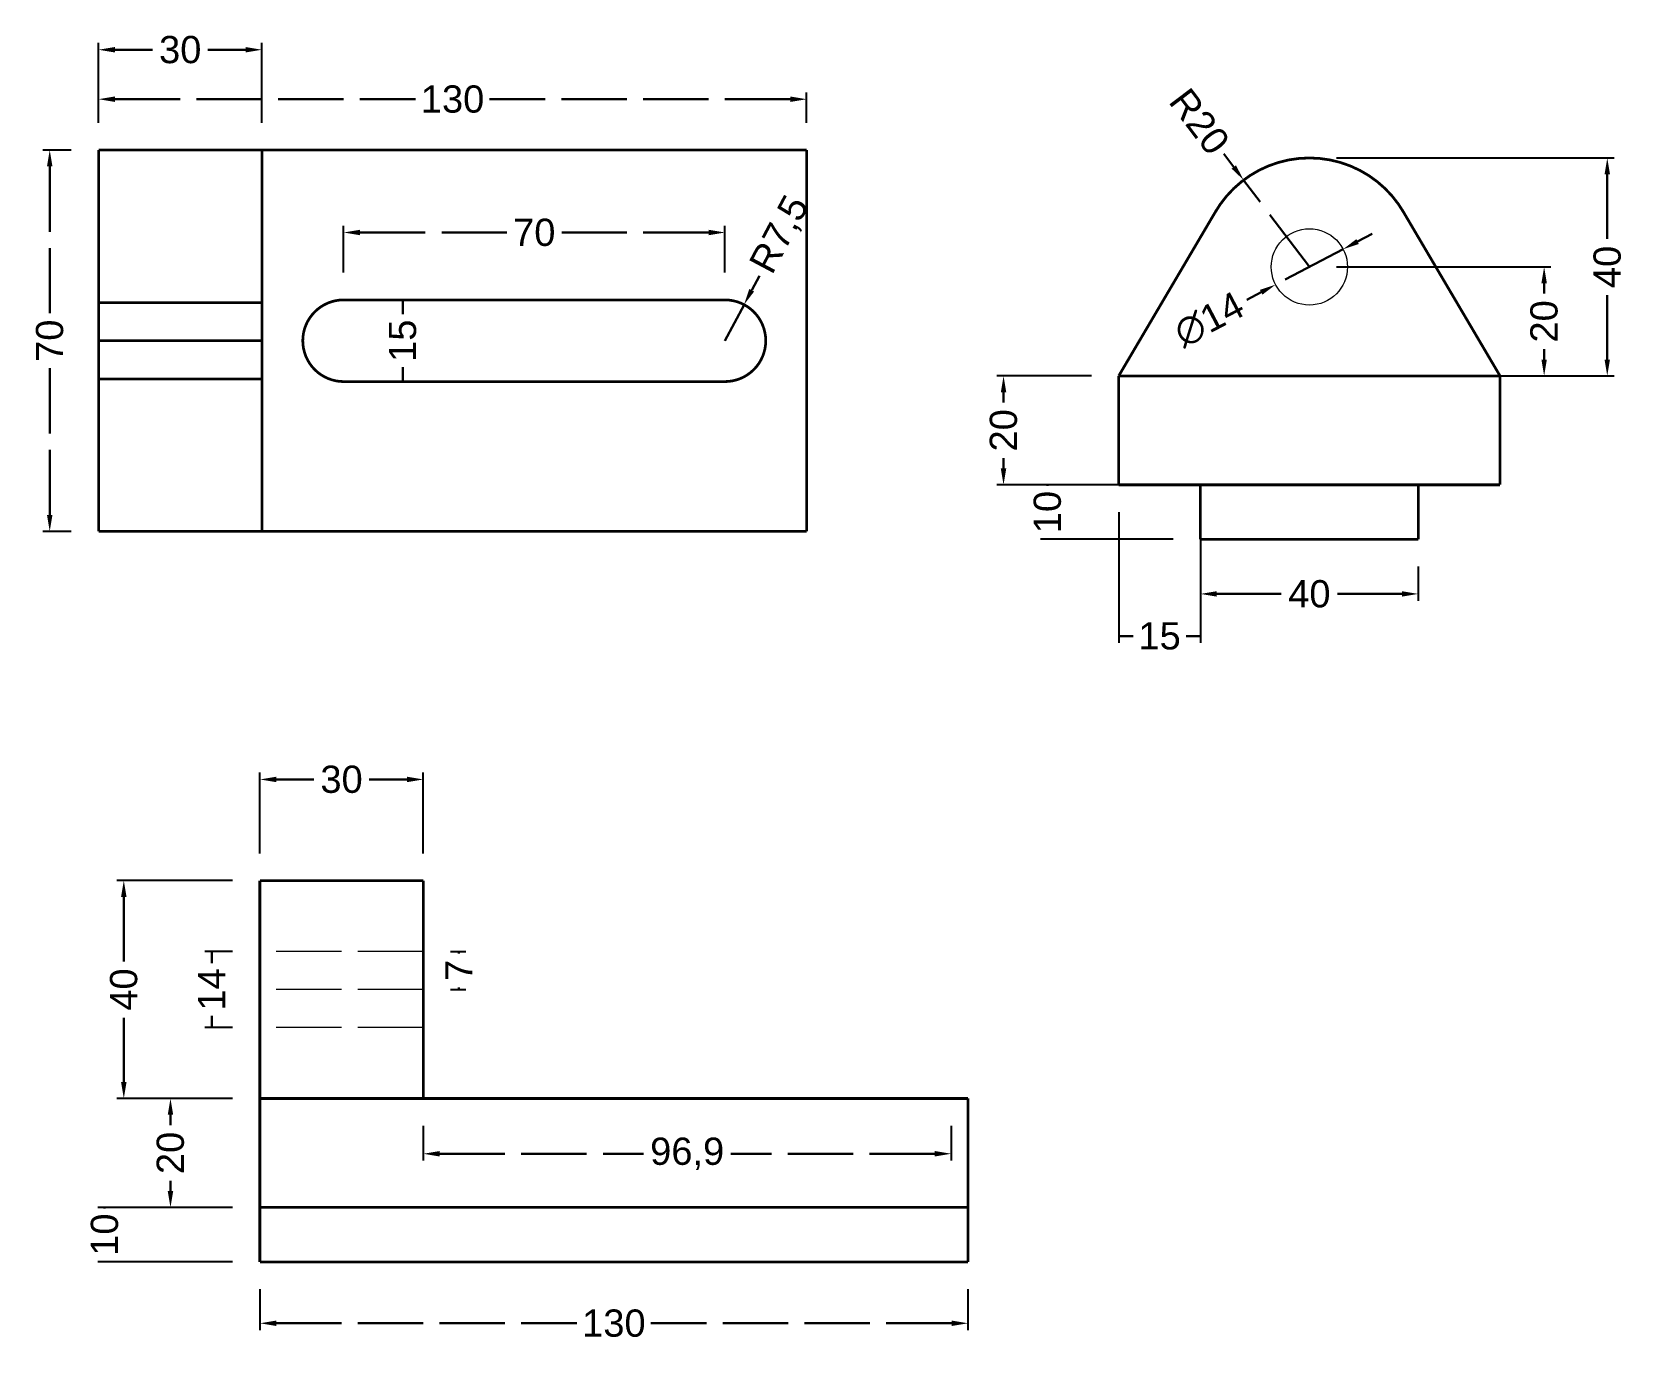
# Model space of a CAD drawing. Header units: millimetres. Extents: x 2197 to 2489, y 1811 to 2052.
import ezdxf

# ---------------------------------------------------------------- set-up
doc = ezdxf.new("R2010")
doc.units = ezdxf.units.MM
doc.linetypes.add('ACAD_ISO02W100', pattern=[15, 12, -3])
doc.layers.add('Costruction Layer', color=7, linetype='Continuous', lineweight=0)
doc.layers.add('Dotted lines', color=90, linetype='ACAD_ISO02W100', lineweight=0)
doc.styles.get("Standard").update_dxf_attribs({"font": 'arial.ttf'})
doc.dimstyles.new('ISO-25', dxfattribs={"dimtxt": 5, "dimasz": 3, "dimexe": 1.25, "dimexo": 5, "dimgap": 1.5, "dimtad": 0, "dimdec": 1, "dimtxsty": 'Standard', "dimcen": 2.5, "dimclrd": 256, "dimclrt": 256, "dimadec": 0, "dimazin": 0, "dimtfac": 1, "dimtdec": 1, "dimtix": 1, "dimtmove": 0, "dimatfit": 3, "dimfxl": 1, "dimlwd": 30, "dimarcsym": 0})

# ---------------------------------------------------------------- blocks, each defined once
blk = doc.blocks.new('*D1')
at = {"layer": 'Costruction Layer', "color": 0, "lineweight": -2, "transparency": 16777216}
for p, q in [((2436.19, 2028.69), (2487.13, 2028.69)), ((2436.19, 1988.69), (2487.13, 1988.69))]:
    blk.add_line(p, q, dxfattribs=at)
at = {"layer": 'Costruction Layer', "linetype": 'ACAD_ISO02W100', "lineweight": 30, "transparency": 16777216}
for p, q in [((2485.88, 2025.69), (2485.88, 2013.87)), ((2485.88, 1991.69), (2485.88, 2003.52))]:
    blk.add_line(p, q, dxfattribs=at)
at = {"layer": 'Costruction Layer', "transparency": 16777216}
for points in [[(2485.38, 2025.69), (2486.38, 2025.69), (2485.88, 2028.69)], [(2485.38, 1991.69), (2486.38, 1991.69), (2485.88, 1988.69)]]:
    blk.add_solid(points, dxfattribs=at)
at = {"layer": 'Defpoints', "color": 0, "transparency": 16777216}
for p in [(2431.19, 2028.69), (2485.88, 2028.69), (2431.19, 1988.69)]:
    blk.add_point(p, dxfattribs=at)
at = {"layer": 'Costruction Layer', "transparency": 16777216, "insert": (2485.88, 2008.69), "char_height": 5, "attachment_point": 5, "rotation": 90}
blk.add_mtext('40', dxfattribs=at)
blk = doc.blocks.new('*D2')
at = {"layer": 'Defpoints', "color": 0, "transparency": 16777216}
for p in [(2268.5, 1883.03), (2268.5, 1876.03), (2275.04, 1876.03)]:
    blk.add_point(p, dxfattribs=at)
at = {"layer": 'Dotted lines', "color": 0, "lineweight": -2, "transparency": 16777216}
for p, q in [((2273.5, 1883.03), (2276.29, 1883.03)), ((2273.5, 1876.03), (2276.29, 1876.03))]:
    blk.add_line(p, q, dxfattribs=at)
at = {"layer": 'Dotted lines', "linetype": 'ACAD_ISO02W100', "lineweight": 30, "transparency": 16777216}
for p, q in [((2275.04, 1883.03), (2275.04, 1882.65)), ((2275.04, 1876.03), (2275.04, 1876.41))]:
    blk.add_line(p, q, dxfattribs=at)
at = {"layer": 'Dotted lines', "transparency": 16777216, "insert": (2275.04, 1879.53), "char_height": 5, "attachment_point": 5, "rotation": 90}
blk.add_mtext('7', dxfattribs=at)
blk = doc.blocks.new('*D3')
at = {"layer": 'Defpoints', "color": 0, "transparency": 16777216}
for p in [(2238.5, 1883.03), (2229.66, 1869.03), (2238.5, 1869.03)]:
    blk.add_point(p, dxfattribs=at)
at = {"layer": 'Dotted lines', "color": 0, "lineweight": -2, "transparency": 16777216}
for p, q in [((2233.5, 1883.03), (2228.41, 1883.03)), ((2233.5, 1869.03), (2228.41, 1869.03))]:
    blk.add_line(p, q, dxfattribs=at)
at = {"layer": 'Dotted lines', "linetype": 'ACAD_ISO02W100', "lineweight": 30, "transparency": 16777216}
for p, q in [((2229.66, 1883.03), (2229.66, 1880.86)), ((2229.66, 1869.03), (2229.66, 1871.19))]:
    blk.add_line(p, q, dxfattribs=at)
at = {"layer": 'Dotted lines', "transparency": 16777216, "insert": (2229.66, 1876.03), "char_height": 5, "attachment_point": 5, "rotation": 90}
blk.add_mtext('14', dxfattribs=at)
blk = doc.blocks.new('*D4')
at = {"layer": 'Costruction Layer', "color": 0, "lineweight": -2, "transparency": 16777216}
for p, q in [((2233.5, 1896.03), (2212.27, 1896.03)), ((2233.5, 1856.03), (2212.27, 1856.03))]:
    blk.add_line(p, q, dxfattribs=at)
at = {"layer": 'Costruction Layer', "linetype": 'ACAD_ISO02W100', "lineweight": 30, "transparency": 16777216}
for p, q in [((2213.52, 1893.03), (2213.52, 1881.2)), ((2213.52, 1859.03), (2213.52, 1870.85))]:
    blk.add_line(p, q, dxfattribs=at)
at = {"layer": 'Costruction Layer', "transparency": 16777216}
for points in [[(2213.02, 1893.03), (2214.02, 1893.03), (2213.52, 1896.03)], [(2213.02, 1859.03), (2214.02, 1859.03), (2213.52, 1856.03)]]:
    blk.add_solid(points, dxfattribs=at)
at = {"layer": 'Defpoints', "color": 0, "transparency": 16777216}
for p in [(2238.5, 1896.03), (2213.52, 1856.03), (2238.5, 1856.03)]:
    blk.add_point(p, dxfattribs=at)
at = {"layer": 'Costruction Layer', "transparency": 16777216, "insert": (2213.52, 1876.03), "char_height": 5, "attachment_point": 5, "rotation": 90}
blk.add_mtext('40', dxfattribs=at)
blk = doc.blocks.new('*D5')
at = {"layer": 'Costruction Layer', "color": 0, "lineweight": -2, "transparency": 16777216}
for p, q in [((2233.5, 1856.03), (2220.84, 1856.03)), ((2233.5, 1836.03), (2220.84, 1836.03))]:
    blk.add_line(p, q, dxfattribs=at)
at = {"layer": 'Costruction Layer', "linetype": 'ACAD_ISO02W100', "lineweight": 30, "transparency": 16777216}
for p, q in [((2222.09, 1853.03), (2222.09, 1851.14)), ((2222.09, 1839.03), (2222.09, 1840.91))]:
    blk.add_line(p, q, dxfattribs=at)
at = {"layer": 'Costruction Layer', "transparency": 16777216}
for points in [[(2221.59, 1853.03), (2222.59, 1853.03), (2222.09, 1856.03)], [(2221.59, 1839.03), (2222.59, 1839.03), (2222.09, 1836.03)]]:
    blk.add_solid(points, dxfattribs=at)
at = {"layer": 'Defpoints', "color": 0, "transparency": 16777216}
for p in [(2238.5, 1856.03), (2222.09, 1836.03), (2238.5, 1836.03)]:
    blk.add_point(p, dxfattribs=at)
at = {"layer": 'Costruction Layer', "transparency": 16777216, "insert": (2222.09, 1846.03), "char_height": 5, "attachment_point": 5, "rotation": 90}
blk.add_mtext('20', dxfattribs=at)
blk = doc.blocks.new('*D6')
at = {"layer": 'Costruction Layer', "color": 0, "lineweight": -2, "transparency": 16777216}
for p, q in [((2233.5, 1836.03), (2208.74, 1836.03)), ((2233.5, 1826.03), (2208.74, 1826.03))]:
    blk.add_line(p, q, dxfattribs=at)
at = {"layer": 'Costruction Layer', "linetype": 'ACAD_ISO02W100', "lineweight": 30, "transparency": 16777216}
for p, q in [((2209.99, 1836.03), (2209.99, 1835.86)), ((2209.99, 1826.03), (2209.99, 1826.19))]:
    blk.add_line(p, q, dxfattribs=at)
at = {"layer": 'Defpoints', "color": 0, "transparency": 16777216}
for p in [(2238.5, 1836.03), (2209.99, 1826.03), (2238.5, 1826.03)]:
    blk.add_point(p, dxfattribs=at)
at = {"layer": 'Costruction Layer', "transparency": 16777216, "insert": (2209.99, 1831.03), "char_height": 5, "attachment_point": 5, "rotation": 90}
blk.add_mtext('10', dxfattribs=at)
blk = doc.blocks.new('*D7')
at = {"layer": 'Costruction Layer', "color": 0, "lineweight": -2, "transparency": 16777216}
for p, q in [((2238.5, 1821.03), (2238.5, 1813.51)), ((2368.5, 1821.03), (2368.5, 1813.51))]:
    blk.add_line(p, q, dxfattribs=at)
at = {"layer": 'Costruction Layer', "linetype": 'ACAD_ISO02W100', "lineweight": 30, "transparency": 16777216}
for p, q in [((2241.5, 1814.76), (2296.72, 1814.76)), ((2365.5, 1814.76), (2310.28, 1814.76))]:
    blk.add_line(p, q, dxfattribs=at)
at = {"layer": 'Costruction Layer', "transparency": 16777216}
for points in [[(2241.5, 1815.26), (2241.5, 1814.26), (2238.5, 1814.76)], [(2365.5, 1815.26), (2365.5, 1814.26), (2368.5, 1814.76)]]:
    blk.add_solid(points, dxfattribs=at)
at = {"layer": 'Defpoints', "color": 0, "transparency": 16777216}
for p in [(2238.5, 1826.03), (2368.5, 1826.03), (2368.5, 1814.76)]:
    blk.add_point(p, dxfattribs=at)
at = {"layer": 'Costruction Layer', "transparency": 16777216, "insert": (2303.5, 1814.76), "char_height": 5, "attachment_point": 5}
blk.add_mtext('130', dxfattribs=at)
blk = doc.blocks.new('*D8')
at = {"layer": 'Costruction Layer', "color": 0, "lineweight": -2, "transparency": 16777216}
for p, q in [((2203.88, 2030.14), (2198.67, 2030.14)), ((2203.88, 1960.14), (2198.67, 1960.14))]:
    blk.add_line(p, q, dxfattribs=at)
at = {"layer": 'Costruction Layer', "linetype": 'ACAD_ISO02W100', "lineweight": 30, "transparency": 16777216}
for p, q in [((2199.92, 2027.14), (2199.92, 2000.19)), ((2199.92, 1963.14), (2199.92, 1990.08))]:
    blk.add_line(p, q, dxfattribs=at)
at = {"layer": 'Costruction Layer', "transparency": 16777216}
for points in [[(2199.42, 2027.14), (2200.42, 2027.14), (2199.92, 2030.14)], [(2199.42, 1963.14), (2200.42, 1963.14), (2199.92, 1960.14)]]:
    blk.add_solid(points, dxfattribs=at)
at = {"layer": 'Defpoints', "color": 0, "transparency": 16777216}
for p in [(2208.88, 2030.14), (2199.92, 1960.14), (2208.88, 1960.14)]:
    blk.add_point(p, dxfattribs=at)
at = {"layer": 'Costruction Layer', "transparency": 16777216, "insert": (2199.92, 1995.14), "char_height": 5, "attachment_point": 5, "rotation": 90}
blk.add_mtext('70', dxfattribs=at)
blk = doc.blocks.new('*D9')
at = {"layer": 'Costruction Layer', "color": 0, "lineweight": -2, "transparency": 16777216}
for p, q in [((2208.88, 2035.14), (2208.88, 2040.73)), ((2338.88, 2035.14), (2338.88, 2040.73))]:
    blk.add_line(p, q, dxfattribs=at)
at = {"layer": 'Costruction Layer', "linetype": 'ACAD_ISO02W100', "lineweight": 30, "transparency": 16777216}
for p, q in [((2211.88, 2039.48), (2267.1, 2039.48)), ((2335.88, 2039.48), (2280.66, 2039.48))]:
    blk.add_line(p, q, dxfattribs=at)
at = {"layer": 'Costruction Layer', "transparency": 16777216}
for points in [[(2211.88, 2039.98), (2211.88, 2038.98), (2208.88, 2039.48)], [(2335.88, 2039.98), (2335.88, 2038.98), (2338.88, 2039.48)]]:
    blk.add_solid(points, dxfattribs=at)
at = {"layer": 'Defpoints', "color": 0, "transparency": 16777216}
for p in [(2338.88, 2039.48), (2208.88, 2030.14), (2338.88, 2030.14)]:
    blk.add_point(p, dxfattribs=at)
at = {"layer": 'Costruction Layer', "transparency": 16777216, "insert": (2273.88, 2039.48), "char_height": 5, "attachment_point": 5}
blk.add_mtext('130', dxfattribs=at)
blk = doc.blocks.new('*D10')
at = {"layer": 'Costruction Layer', "color": 0, "lineweight": -2, "transparency": 16777216}
for p, q in [((2253.88, 2007.64), (2253.88, 2016.26)), ((2323.88, 2007.64), (2323.88, 2016.26))]:
    blk.add_line(p, q, dxfattribs=at)
at = {"layer": 'Costruction Layer', "linetype": 'ACAD_ISO02W100', "lineweight": 30, "transparency": 16777216}
for p, q in [((2256.88, 2015.01), (2283.82, 2015.01)), ((2320.88, 2015.01), (2293.93, 2015.01))]:
    blk.add_line(p, q, dxfattribs=at)
at = {"layer": 'Costruction Layer', "transparency": 16777216}
for points in [[(2256.88, 2015.51), (2256.88, 2014.51), (2253.88, 2015.01)], [(2320.88, 2015.51), (2320.88, 2014.51), (2323.88, 2015.01)]]:
    blk.add_solid(points, dxfattribs=at)
at = {"layer": 'Defpoints', "color": 0, "transparency": 16777216}
for p in [(2253.88, 2015.01), (2253.88, 2002.64), (2323.88, 2002.64)]:
    blk.add_point(p, dxfattribs=at)
at = {"layer": 'Costruction Layer', "transparency": 16777216, "insert": (2288.88, 2015.01), "char_height": 5, "attachment_point": 5}
blk.add_mtext('70', dxfattribs=at)
blk = doc.blocks.new('*D11')
at = {"layer": 'Costruction Layer', "linetype": 'ACAD_ISO02W100', "lineweight": 30, "transparency": 16777216}
for p, q in [((2330.21, 2007.06), (2328.8, 2004.41)), ((2323.88, 1995.14), (2327.39, 2001.76))]:
    blk.add_line(p, q, dxfattribs=at)
at = {"layer": 'Costruction Layer', "transparency": 16777216}
blk.add_solid([(2328.36, 2004.64), (2329.24, 2004.17), (2327.39, 2001.76)], dxfattribs=at)
at = {"layer": 'Defpoints', "color": 0, "transparency": 16777216}
for p in [(2327.39, 2001.76), (2323.88, 1995.14)]:
    blk.add_point(p, dxfattribs=at)
at = {"layer": 'Costruction Layer', "transparency": 16777216, "insert": (2334.18, 2014.53), "char_height": 5, "attachment_point": 5, "rotation": 62.0168}
blk.add_mtext('R7,5', dxfattribs=at)
blk = doc.blocks.new('*D12')
at = {"layer": 'Costruction Layer', "linetype": 'ACAD_ISO02W100', "lineweight": 30, "transparency": 16777216}
for p, q in [((2440.05, 2013.34), (2442.7, 2014.74)), ((2437.39, 2011.95), (2424.99, 2005.44)), ((2419.68, 2002.65), (2422.34, 2004.04))]:
    blk.add_line(p, q, dxfattribs=at)
at = {"layer": 'Costruction Layer', "transparency": 16777216}
for points in [[(2439.81, 2013.79), (2440.28, 2012.9), (2437.39, 2011.95)], [(2422.11, 2004.49), (2422.57, 2003.6), (2424.99, 2005.44)]]:
    blk.add_solid(points, dxfattribs=at)
at = {"layer": 'Defpoints', "color": 0, "transparency": 16777216}
for p in [(2437.39, 2011.95), (2424.99, 2005.44)]:
    blk.add_point(p, dxfattribs=at)
at = {"layer": 'Costruction Layer', "transparency": 16777216, "insert": (2412.79, 1999.03), "char_height": 5, "attachment_point": 5, "rotation": 27.7091}
blk.add_mtext('∅14', dxfattribs=at)
blk = doc.blocks.new('*D13')
at = {"layer": 'Costruction Layer', "linetype": 'ACAD_ISO02W100', "lineweight": 30, "transparency": 16777216}
for p, q in [((2415.5, 2029.43), (2417.31, 2027.03)), ((2431.19, 2008.69), (2419.12, 2024.64))]:
    blk.add_line(p, q, dxfattribs=at)
at = {"layer": 'Costruction Layer', "transparency": 16777216}
blk.add_solid([(2417.71, 2027.34), (2416.91, 2026.73), (2419.12, 2024.64)], dxfattribs=at)
at = {"layer": 'Defpoints', "color": 0, "transparency": 16777216}
for p in [(2419.12, 2024.64), (2431.19, 2008.69)]:
    blk.add_point(p, dxfattribs=at)
at = {"layer": 'Costruction Layer', "transparency": 16777216, "insert": (2411, 2035.38), "char_height": 5, "attachment_point": 5, "rotation": 307.1146}
blk.add_mtext('R20', dxfattribs=at)
blk = doc.blocks.new('*D14')
at = {"layer": 'Costruction Layer', "color": 0, "lineweight": -2, "transparency": 16777216}
for p, q in [((2411.19, 1953.69), (2411.19, 1947.41)), ((2451.19, 1953.69), (2451.19, 1947.41))]:
    blk.add_line(p, q, dxfattribs=at)
at = {"layer": 'Costruction Layer', "linetype": 'ACAD_ISO02W100', "lineweight": 30, "transparency": 16777216}
for p, q in [((2414.19, 1948.66), (2426.02, 1948.66)), ((2448.19, 1948.66), (2436.37, 1948.66))]:
    blk.add_line(p, q, dxfattribs=at)
at = {"layer": 'Costruction Layer', "transparency": 16777216}
for points in [[(2414.19, 1949.16), (2414.19, 1948.16), (2411.19, 1948.66)], [(2448.19, 1949.16), (2448.19, 1948.16), (2451.19, 1948.66)]]:
    blk.add_solid(points, dxfattribs=at)
at = {"layer": 'Defpoints', "color": 0, "transparency": 16777216}
for p in [(2411.19, 1958.69), (2451.19, 1958.69), (2451.19, 1948.66)]:
    blk.add_point(p, dxfattribs=at)
at = {"layer": 'Costruction Layer', "transparency": 16777216, "insert": (2431.19, 1948.66), "char_height": 5, "attachment_point": 5}
blk.add_mtext('40', dxfattribs=at)
blk = doc.blocks.new('*D15')
at = {"layer": 'Costruction Layer', "color": 0, "lineweight": -2, "transparency": 16777216}
for p, q in [((2396.19, 1963.69), (2396.19, 1939.68)), ((2411.19, 1963.69), (2411.19, 1939.68))]:
    blk.add_line(p, q, dxfattribs=at)
at = {"layer": 'Costruction Layer', "linetype": 'ACAD_ISO02W100', "lineweight": 30, "transparency": 16777216}
for p, q in [((2396.19, 1940.93), (2398.83, 1940.93)), ((2411.19, 1940.93), (2408.56, 1940.93))]:
    blk.add_line(p, q, dxfattribs=at)
at = {"layer": 'Defpoints', "color": 0, "transparency": 16777216}
for p in [(2396.19, 1968.69), (2411.19, 1968.69), (2411.19, 1940.93)]:
    blk.add_point(p, dxfattribs=at)
at = {"layer": 'Costruction Layer', "transparency": 16777216, "insert": (2403.69, 1940.93), "char_height": 5, "attachment_point": 5}
blk.add_mtext('15', dxfattribs=at)
blk = doc.blocks.new('*D16')
at = {"layer": 'Costruction Layer', "color": 0, "lineweight": -2, "transparency": 16777216}
for p, q in [((2406.19, 1968.69), (2381.85, 1968.69)), ((2406.19, 1958.69), (2381.85, 1958.69))]:
    blk.add_line(p, q, dxfattribs=at)
at = {"layer": 'Costruction Layer', "linetype": 'ACAD_ISO02W100', "lineweight": 30, "transparency": 16777216}
for p, q in [((2383.1, 1968.69), (2383.1, 1968.53)), ((2383.1, 1958.69), (2383.1, 1958.86))]:
    blk.add_line(p, q, dxfattribs=at)
at = {"layer": 'Defpoints', "color": 0, "transparency": 16777216}
for p in [(2411.19, 1968.69), (2383.1, 1958.69), (2411.19, 1958.69)]:
    blk.add_point(p, dxfattribs=at)
at = {"layer": 'Costruction Layer', "transparency": 16777216, "insert": (2383.1, 1963.69), "char_height": 5, "attachment_point": 5, "rotation": 90}
blk.add_mtext('10', dxfattribs=at)
blk = doc.blocks.new('*D17')
at = {"layer": 'Costruction Layer', "color": 0, "lineweight": -2, "transparency": 16777216}
for p, q in [((2391.19, 1988.69), (2373.79, 1988.69)), ((2391.19, 1968.69), (2373.79, 1968.69))]:
    blk.add_line(p, q, dxfattribs=at)
at = {"layer": 'Costruction Layer', "linetype": 'ACAD_ISO02W100', "lineweight": 30, "transparency": 16777216}
for p, q in [((2375.04, 1985.69), (2375.04, 1983.81)), ((2375.04, 1971.69), (2375.04, 1973.58))]:
    blk.add_line(p, q, dxfattribs=at)
at = {"layer": 'Costruction Layer', "transparency": 16777216}
for points in [[(2374.54, 1985.69), (2375.54, 1985.69), (2375.04, 1988.69)], [(2374.54, 1971.69), (2375.54, 1971.69), (2375.04, 1968.69)]]:
    blk.add_solid(points, dxfattribs=at)
at = {"layer": 'Defpoints', "color": 0, "transparency": 16777216}
for p in [(2396.19, 1988.69), (2375.04, 1968.69), (2396.19, 1968.69)]:
    blk.add_point(p, dxfattribs=at)
at = {"layer": 'Costruction Layer', "transparency": 16777216, "insert": (2375.04, 1978.69), "char_height": 5, "attachment_point": 5, "rotation": 90}
blk.add_mtext('20', dxfattribs=at)
blk = doc.blocks.new('*D18')
at = {"layer": 'Costruction Layer', "color": 0, "lineweight": -2, "transparency": 16777216}
for p, q in [((2436.19, 2008.69), (2475.54, 2008.69)), ((2436.19, 1988.69), (2475.54, 1988.69))]:
    blk.add_line(p, q, dxfattribs=at)
at = {"layer": 'Costruction Layer', "linetype": 'ACAD_ISO02W100', "lineweight": 30, "transparency": 16777216}
for p, q in [((2474.29, 2005.69), (2474.29, 2003.81)), ((2474.29, 1991.69), (2474.29, 1993.58))]:
    blk.add_line(p, q, dxfattribs=at)
at = {"layer": 'Costruction Layer', "transparency": 16777216}
for points in [[(2473.79, 2005.69), (2474.79, 2005.69), (2474.29, 2008.69)], [(2473.79, 1991.69), (2474.79, 1991.69), (2474.29, 1988.69)]]:
    blk.add_solid(points, dxfattribs=at)
at = {"layer": 'Defpoints', "color": 0, "transparency": 16777216}
for p in [(2431.19, 2008.69), (2431.19, 1988.69), (2474.29, 1988.69)]:
    blk.add_point(p, dxfattribs=at)
at = {"layer": 'Costruction Layer', "transparency": 16777216, "insert": (2474.29, 1998.69), "char_height": 5, "attachment_point": 5, "rotation": 90}
blk.add_mtext('20', dxfattribs=at)
blk = doc.blocks.new('*D19')
at = {"layer": 'Costruction Layer', "color": 0, "lineweight": -2, "transparency": 16777216}
for p, q in [((2238.5, 1901.03), (2238.5, 1915.85)), ((2268.5, 1901.03), (2268.5, 1915.85))]:
    blk.add_line(p, q, dxfattribs=at)
at = {"layer": 'Costruction Layer', "linetype": 'ACAD_ISO02W100', "lineweight": 30, "transparency": 16777216}
for p, q in [((2241.5, 1914.6), (2248.43, 1914.6)), ((2265.5, 1914.6), (2258.57, 1914.6))]:
    blk.add_line(p, q, dxfattribs=at)
at = {"layer": 'Costruction Layer', "transparency": 16777216}
for points in [[(2241.5, 1915.1), (2241.5, 1914.1), (2238.5, 1914.6)], [(2265.5, 1915.1), (2265.5, 1914.1), (2268.5, 1914.6)]]:
    blk.add_solid(points, dxfattribs=at)
at = {"layer": 'Defpoints', "color": 0, "transparency": 16777216}
for p in [(2268.5, 1914.6), (2238.5, 1896.03), (2268.5, 1896.03)]:
    blk.add_point(p, dxfattribs=at)
at = {"layer": 'Costruction Layer', "transparency": 16777216, "insert": (2253.5, 1914.6), "char_height": 5, "attachment_point": 5}
blk.add_mtext('30', dxfattribs=at)
blk = doc.blocks.new('*D20')
at = {"layer": 'Defpoints', "color": 0, "lineweight": -2, "transparency": 16777216}
for p, q in [((2268.5, 1851.03), (2268.5, 1844.63)), ((2365.41, 1851.03), (2365.41, 1844.63))]:
    blk.add_line(p, q, dxfattribs=at)
at = {"layer": 'Defpoints', "linetype": 'ACAD_ISO02W100', "lineweight": 30, "transparency": 16777216}
for p, q in [((2271.5, 1845.88), (2308.96, 1845.88)), ((2362.41, 1845.88), (2324.95, 1845.88))]:
    blk.add_line(p, q, dxfattribs=at)
at = {"layer": 'Defpoints', "color": 0, "transparency": 16777216}
for p in [(2268.5, 1856.03), (2365.41, 1856.03), (2365.41, 1845.88)]:
    blk.add_point(p, dxfattribs=at)
at = {"layer": 'Defpoints', "transparency": 16777216}
for points in [[(2271.5, 1846.38), (2271.5, 1845.38), (2268.5, 1845.88)], [(2362.41, 1846.38), (2362.41, 1845.38), (2365.41, 1845.88)]]:
    blk.add_solid(points, dxfattribs=at)
at = {"layer": 'Defpoints', "transparency": 16777216, "insert": (2316.96, 1845.88), "char_height": 5, "attachment_point": 5}
blk.add_mtext('96,9', dxfattribs=at)
blk = doc.blocks.new('*D21')
at = {"layer": 'Defpoints', "color": 0, "lineweight": -2, "transparency": 16777216}
for p, q in [((2208.88, 2035.14), (2208.88, 2049.81)), ((2238.88, 2035.14), (2238.88, 2049.81))]:
    blk.add_line(p, q, dxfattribs=at)
at = {"layer": 'Defpoints', "linetype": 'ACAD_ISO02W100', "lineweight": 30, "transparency": 16777216}
for p, q in [((2211.88, 2048.56), (2218.8, 2048.56)), ((2235.88, 2048.56), (2228.95, 2048.56))]:
    blk.add_line(p, q, dxfattribs=at)
at = {"layer": 'Defpoints', "color": 0, "transparency": 16777216}
for p in [(2238.88, 2048.56), (2208.88, 2030.14), (2238.88, 2030.14)]:
    blk.add_point(p, dxfattribs=at)
at = {"layer": 'Defpoints', "transparency": 16777216}
for points in [[(2211.88, 2049.06), (2211.88, 2048.06), (2208.88, 2048.56)], [(2235.88, 2049.06), (2235.88, 2048.06), (2238.88, 2048.56)]]:
    blk.add_solid(points, dxfattribs=at)
at = {"layer": 'Defpoints', "transparency": 16777216, "insert": (2223.88, 2048.56), "char_height": 5, "attachment_point": 5}
blk.add_mtext('30', dxfattribs=at)
blk = doc.blocks.new('*D22')
at = {"layer": 'Defpoints', "color": 0, "lineweight": -2, "transparency": 16777216}
for p, q in [((2258.88, 2002.64), (2265.97, 2002.64)), ((2258.88, 1987.64), (2265.97, 1987.64))]:
    blk.add_line(p, q, dxfattribs=at)
at = {"layer": 'Defpoints', "linetype": 'ACAD_ISO02W100', "lineweight": 30, "transparency": 16777216}
for p, q in [((2264.72, 2002.64), (2264.72, 2000)), ((2264.72, 1987.64), (2264.72, 1990.27))]:
    blk.add_line(p, q, dxfattribs=at)
at = {"layer": 'Defpoints', "color": 0, "transparency": 16777216}
for p in [(2253.88, 2002.64), (2253.88, 1987.64), (2264.72, 1987.64)]:
    blk.add_point(p, dxfattribs=at)
at = {"layer": 'Defpoints', "transparency": 16777216, "insert": (2264.72, 1995.14), "char_height": 5, "attachment_point": 5, "rotation": 90}
blk.add_mtext('15', dxfattribs=at)

msp = doc.modelspace()

# ---------------------------------------------------------------- linework, layer by layer
at = {"layer": 'Costruction Layer', "const_width": 0.5}
for points in [[(2208.88, 2030.14), (2338.88, 2030.14)], [(2208.88, 1960.14), (2208.88, 2030.14)], [(2238.88, 1960.14), (2238.88, 2030.14)], [(2338.88, 2030.14), (2338.88, 1960.14)], [(2414.16, 2019.18), (2396.19, 1988.69)], [(2448.22, 2019.18), (2466.19, 1988.69)], [(2323.88, 2002.64), (2253.88, 2002.64)], [(2323.88, 1987.64), (2253.88, 1987.64)], [(2396.19, 1988.69), (2396.19, 1968.69)], [(2466.19, 1988.69), (2396.19, 1988.69)], [(2466.19, 1968.69), (2466.19, 1988.69)], [(2396.19, 1968.69), (2466.19, 1968.69)], [(2411.19, 1968.69), (2411.19, 1958.69)], [(2451.19, 1958.69), (2451.19, 1968.69)], [(2338.88, 1960.14), (2208.88, 1960.14)], [(2411.19, 1958.69), (2451.19, 1958.69)], [(2238.5, 1896.03), (2238.5, 1856.03)], [(2268.5, 1896.03), (2238.5, 1896.03)], [(2268.5, 1856.03), (2268.5, 1896.03)], [(2238.5, 1856.03), (2268.5, 1856.03)], [(2238.5, 1836.03), (2238.5, 1856.03)], [(2238.5, 1856.03), (2368.5, 1856.03)], [(2368.5, 1856.03), (2368.5, 1836.03)], [(2238.5, 1826.03), (2238.5, 1836.03)], [(2238.5, 1836.03), (2368.5, 1836.03)], [(2368.5, 1836.03), (2238.5, 1836.03)], [(2368.5, 1836.03), (2368.5, 1826.03)], [(2368.5, 1826.03), (2238.5, 1826.03)]]:
    msp.add_lwpolyline(points, dxfattribs=at)
for points in [[(2448.61, 2018.52, 0.584178), (2413.77, 2018.52)], [(2253.88, 2002.64, 1), (2253.88, 1987.64)], [(2323.88, 1987.64, 1), (2323.88, 2002.64)]]:
    msp.add_lwpolyline(points, format="xyb", dxfattribs=at)
at = {"layer": 'Costruction Layer'}
msp.add_circle((2431.19, 2008.69), 7, dxfattribs=at)
at = {"layer": 'Dotted lines'}
for p, q in [((2268.5, 1883.03), (2238.5, 1883.03)), ((2268.5, 1876.03), (2238.5, 1876.03)), ((2268.5, 1869.03), (2238.5, 1869.03))]:
    msp.add_line(p, q, dxfattribs=at)
at = {"layer": 'Dotted lines', "const_width": 0.5}
for points in [[(2208.88, 2002.14), (2238.88, 2002.14)], [(2208.88, 1995.14), (2238.88, 1995.14)], [(2208.88, 1988.14), (2238.88, 1988.14)]]:
    msp.add_lwpolyline(points, dxfattribs=at)

# ---------------------------------------------------------------- dimensions: what is measured, and where the dimension line sits
at = {"layer": 'Costruction Layer'}
for base, p1, p2, picture, middle in [((2338.88, 2039.48), (2208.88, 2030.14), (2338.88, 2030.14), '*D9', (2273.88, 2039.48)), ((2253.88, 2015.01), (2323.88, 2002.64), (2253.88, 2002.64), '*D10', (2288.88, 2015.01)), ((2411.19, 1940.93), (2396.19, 1968.69), (2411.19, 1968.69), '*D15', (2403.69, 1940.93)), ((2451.19, 1948.66), (2411.19, 1958.69), (2451.19, 1958.69), '*D14', (2431.19, 1948.66)), ((2268.5, 1914.6), (2238.5, 1896.03), (2268.5, 1896.03), '*D19', (2253.5, 1914.6)), ((2368.5, 1814.76), (2238.5, 1826.03), (2368.5, 1826.03), '*D7', (2303.5, 1814.76))]:
    dim = msp.add_linear_dim(base=base, p1=p1, p2=p2, dimstyle='ISO-25', dxfattribs=at)
    dim.commit()
    dim.dimension.update_dxf_attribs({"geometry": picture, "text_midpoint": middle})
for center, mpoint, picture, middle in [((2431.19, 2008.69), (2419.12, 2024.64), '*D13', (2411, 2035.38)), ((2323.88, 1995.14), (2327.39, 2001.76), '*D11', (2334.18, 2014.53))]:
    dim = msp.add_radius_dim(center=center, mpoint=mpoint, dimstyle='ISO-25', dxfattribs=at)
    dim.commit()
    dim.dimension.update_dxf_attribs({"geometry": picture, "text_midpoint": middle})
for base, p1, p2, picture, middle in [((2199.92, 1960.14), (2208.88, 2030.14), (2208.88, 1960.14), '*D8', (2199.92, 1995.14)), ((2485.88, 2028.69), (2431.19, 1988.69), (2431.19, 2028.69), '*D1', (2485.88, 2008.69)), ((2474.29, 1988.69), (2431.19, 2008.69), (2431.19, 1988.69), '*D18', (2474.29, 1998.69)), ((2375.04, 1968.69), (2396.19, 1988.69), (2396.19, 1968.69), '*D17', (2375.04, 1978.69)), ((2383.1, 1958.69), (2411.19, 1968.69), (2411.19, 1958.69), '*D16', (2383.1, 1963.69)), ((2213.52, 1856.03), (2238.5, 1896.03), (2238.5, 1856.03), '*D4', (2213.52, 1876.03)), ((2222.09, 1836.03), (2238.5, 1856.03), (2238.5, 1836.03), '*D5', (2222.09, 1846.03)), ((2209.99, 1826.03), (2238.5, 1836.03), (2238.5, 1826.03), '*D6', (2209.99, 1831.03))]:
    dim = msp.add_linear_dim(base=base, p1=p1, p2=p2, angle=90, dimstyle='ISO-25', dxfattribs=at)
    dim.commit()
    dim.dimension.update_dxf_attribs({"geometry": picture, "text_midpoint": middle})
dim = msp.add_diameter_dim_2p(p1=(2437.39, 2011.95), p2=(2424.99, 2005.44), dimstyle='ISO-25', dxfattribs=at)
dim.commit()
dim.dimension.update_dxf_attribs({"geometry": '*D12', "text_midpoint": (2412.79, 1999.03)})
at = {"layer": 'Defpoints'}
for base, p1, p2, picture, middle in [((2238.88, 2048.56), (2208.88, 2030.14), (2238.88, 2030.14), '*D21', (2223.88, 2048.56)), ((2365.41, 1845.88), (2268.5, 1856.03), (2365.41, 1856.03), '*D20', (2316.96, 1845.88))]:
    dim = msp.add_linear_dim(base=base, p1=p1, p2=p2, dimstyle='ISO-25', dxfattribs=at)
    dim.commit()
    dim.dimension.update_dxf_attribs({"geometry": picture, "text_midpoint": middle})
dim = msp.add_linear_dim(base=(2264.72, 1987.64), p1=(2253.88, 2002.64), p2=(2253.88, 1987.64), angle=90, dimstyle='ISO-25', dxfattribs=at)
dim.commit()
dim.dimension.update_dxf_attribs({"geometry": '*D22', "text_midpoint": (2264.72, 1995.14)})
at = {"layer": 'Dotted lines'}
for base, p1, p2, picture, middle in [((2229.66, 1869.03), (2238.5, 1883.03), (2238.5, 1869.03), '*D3', (2229.66, 1876.03)), ((2275.04, 1876.03), (2268.5, 1883.03), (2268.5, 1876.03), '*D2', (2275.04, 1879.53))]:
    dim = msp.add_linear_dim(base=base, p1=p1, p2=p2, angle=90, dimstyle='ISO-25', dxfattribs=at)
    dim.commit()
    dim.dimension.update_dxf_attribs({"geometry": picture, "text_midpoint": middle})

doc.saveas('drawing.dxf')
